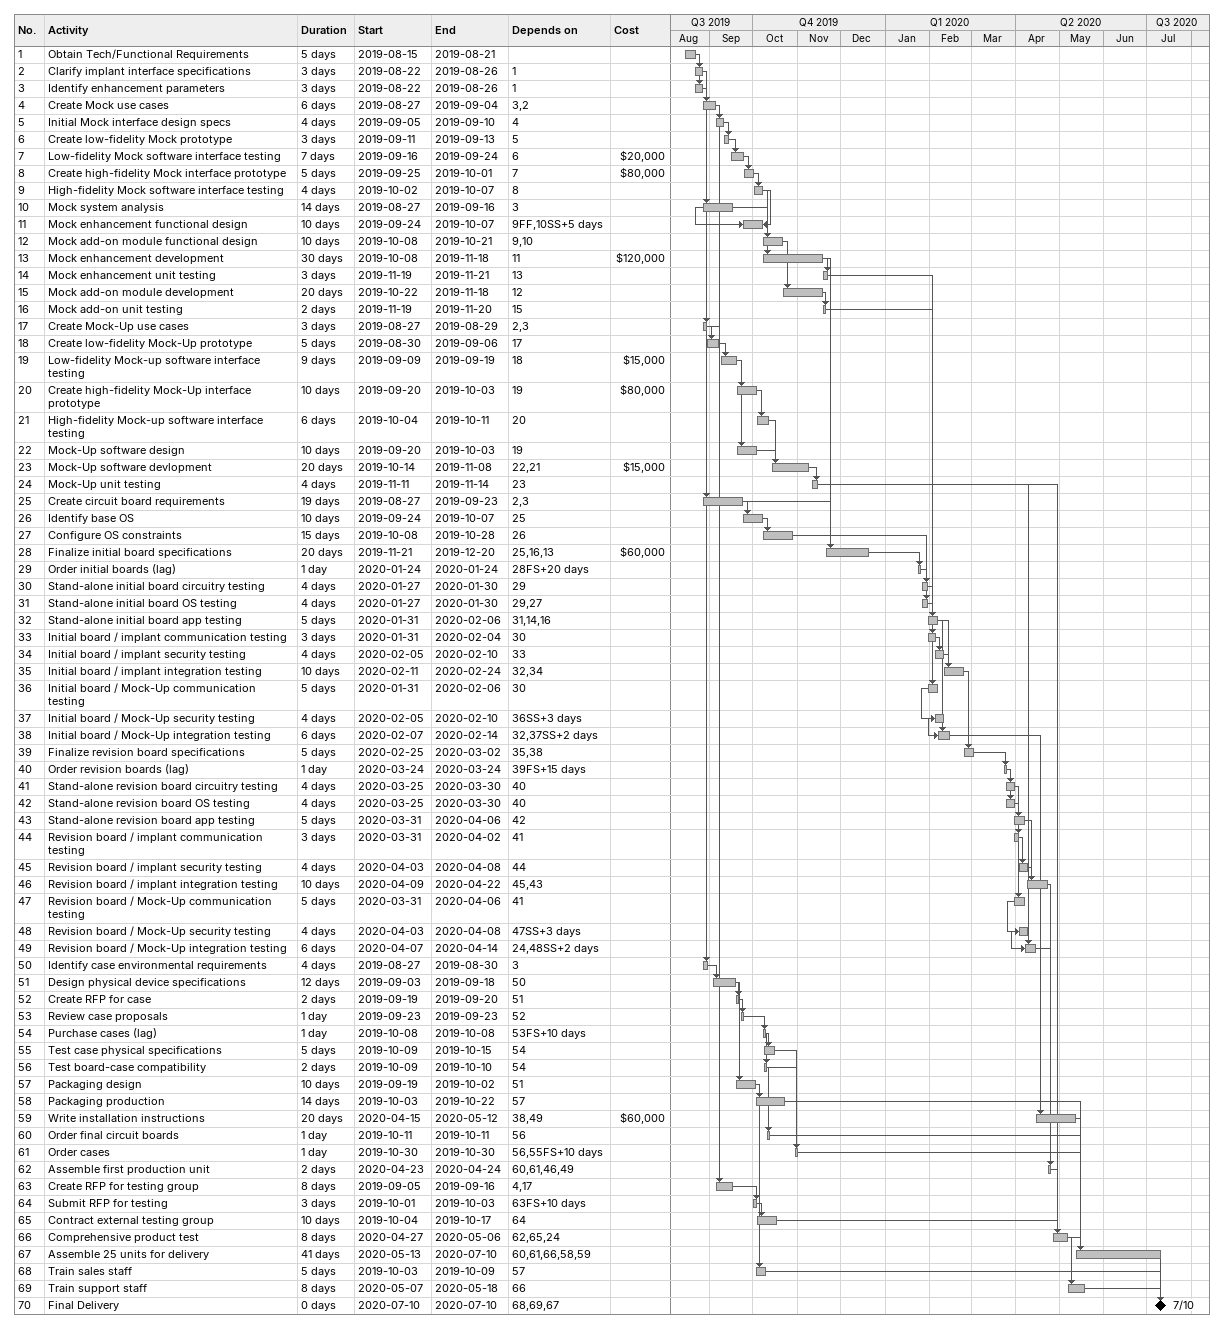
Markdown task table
| ID | Task | Duration | Start | Finish | Predecessors | Cost ($) |
|---|---|---|---|---|---|---|
| 1 | Obtain Tech/Functional Requirements | 5d | 2019-08-15 | 2019-08-21 |  |  |
| 2 | Clarify implant interface specifications | 3d | 2019-08-22 | 2019-08-26 | 1 |  |
| 3 | Identify enhancement parameters | 3d | 2019-08-22 | 2019-08-26 | 1 |  |
| 4 | Create Mock use cases | 6d | 2019-08-27 | 2019-09-04 | 3, 2 |  |
| 5 | Initial Mock interface design specs | 4d | 2019-09-05 | 2019-09-10 | 4 |  |
| 6 | Create low-fidelity Mock prototype | 3d | 2019-09-11 | 2019-09-13 | 5 |  |
| 7 | Low-fidelity Mock software interface testing | 7d | 2019-09-16 | 2019-09-24 | 6 | 20000 |
| 8 | Create high-fidelity Mock interface prototype | 5d | 2019-09-25 | 2019-10-01 | 7 | 80000 |
| 9 | High-fidelity Mock software interface testing | 4d | 2019-10-02 | 2019-10-07 | 8 |  |
| 10 | Mock system analysis | 14d | 2019-08-27 | 2019-09-16 | 3 |  |
| 11 | Mock enhancement functional design | 10d | 2019-09-24 | 2019-10-07 | 9FF, 10SS+5d |  |
| 12 | Mock add-on module functional design | 10d | 2019-10-08 | 2019-10-21 | 9, 10 |  |
| 13 | Mock enhancement development | 30d | 2019-10-08 | 2019-11-18 | 11 | 120000 |
| 14 | Mock enhancement unit testing | 3d | 2019-11-19 | 2019-11-21 | 13 |  |
| 15 | Mock add-on module development | 20d | 2019-10-22 | 2019-11-18 | 12 |  |
| 16 | Mock add-on unit testing | 2d | 2019-11-19 | 2019-11-20 | 15 |  |
| 17 | Create Mock-Up use cases | 3d | 2019-08-27 | 2019-08-29 | 2, 3 |  |
| 18 | Create low-fidelity Mock-Up prototype | 5d | 2019-08-30 | 2019-09-06 | 17 |  |
| 19 | Low-fidelity Mock-up software interface testing | 9d | 2019-09-09 | 2019-09-19 | 18 | 15000 |
| 20 | Create high-fidelity Mock-Up interface prototype | 10d | 2019-09-20 | 2019-10-03 | 19 | 80000 |
| 21 | High-fidelity Mock-up software interface testing | 6d | 2019-10-04 | 2019-10-11 | 20 |  |
| 22 | Mock-Up software design | 10d | 2019-09-20 | 2019-10-03 | 19 |  |
| 23 | Mock-Up software devlopment | 20d | 2019-10-14 | 2019-11-08 | 22, 21 | 15000 |
| 24 | Mock-Up unit testing | 4d | 2019-11-11 | 2019-11-14 | 23 |  |
| 25 | Create circuit board requirements | 19d | 2019-08-27 | 2019-09-23 | 2, 3 |  |
| 26 | Identify base OS | 10d | 2019-09-24 | 2019-10-07 | 25 |  |
| 27 | Configure OS constraints | 15d | 2019-10-08 | 2019-10-28 | 26 |  |
| 28 | Finalize initial board specifications | 20d | 2019-11-21 | 2019-12-20 | 25, 16, 13 | 60000 |
| 29 | Order initial boards (lag) | 1d | 2020-01-24 | 2020-01-24 | 28FS+20d |  |
| 30 | Stand-alone initial board circuitry testing | 4d | 2020-01-27 | 2020-01-30 | 29 |  |
| 31 | Stand-alone initial board OS testing | 4d | 2020-01-27 | 2020-01-30 | 29, 27 |  |
| 32 | Stand-alone initial board app testing | 5d | 2020-01-31 | 2020-02-06 | 31, 14, 16 |  |
| 33 | Initial board / implant communication testing | 3d | 2020-01-31 | 2020-02-04 | 30 |  |
| 34 | Initial board / implant security testing | 4d | 2020-02-05 | 2020-02-10 | 33 |  |
| 35 | Initial board / implant integration testing | 10d | 2020-02-11 | 2020-02-24 | 32, 34 |  |
| 36 | Initial board / Mock-Up communication testing | 5d | 2020-01-31 | 2020-02-06 | 30 |  |
| 37 | Initial board / Mock-Up security testing | 4d | 2020-02-05 | 2020-02-10 | 36SS+3d |  |
| 38 | Initial board / Mock-Up integration testing | 6d | 2020-02-07 | 2020-02-14 | 32, 37SS+2d |  |
| 39 | Finalize revision board specifications | 5d | 2020-02-25 | 2020-03-02 | 35, 38 |  |
| 40 | Order revision boards (lag) | 1d | 2020-03-24 | 2020-03-24 | 39FS+15d |  |
| 41 | Stand-alone revision board circuitry testing | 4d | 2020-03-25 | 2020-03-30 | 40 |  |
| 42 | Stand-alone revision board OS testing | 4d | 2020-03-25 | 2020-03-30 | 40 |  |
| 43 | Stand-alone revision board app testing | 5d | 2020-03-31 | 2020-04-06 | 42 |  |
| 44 | Revision board / implant communication testing | 3d | 2020-03-31 | 2020-04-02 | 41 |  |
| 45 | Revision board / implant security testing | 4d | 2020-04-03 | 2020-04-08 | 44 |  |
| 46 | Revision board / implant integration testing | 10d | 2020-04-09 | 2020-04-22 | 45, 43 |  |
| 47 | Revision board / Mock-Up communication testing | 5d | 2020-03-31 | 2020-04-06 | 41 |  |
| 48 | Revision board / Mock-Up security testing | 4d | 2020-04-03 | 2020-04-08 | 47SS+3d |  |
| 49 | Revision board / Mock-Up integration testing | 6d | 2020-04-07 | 2020-04-14 | 24, 48SS+2d |  |
| 50 | Identify case environmental requirements | 4d | 2019-08-27 | 2019-08-30 | 3 |  |
| 51 | Design physical device specifications | 12d | 2019-09-03 | 2019-09-18 | 50 |  |
| 52 | Create RFP for case | 2d | 2019-09-19 | 2019-09-20 | 51 |  |
| 53 | Review case proposals | 1d | 2019-09-23 | 2019-09-23 | 52 |  |
| 54 | Purchase cases (lag) | 1d | 2019-10-08 | 2019-10-08 | 53FS+10d |  |
| 55 | Test case physical specifications | 5d | 2019-10-09 | 2019-10-15 | 54 |  |
| 56 | Test board-case compatibility | 2d | 2019-10-09 | 2019-10-10 | 54 |  |
| 57 | Packaging design | 10d | 2019-09-19 | 2019-10-02 | 51 |  |
| 58 | Packaging production | 14d | 2019-10-03 | 2019-10-22 | 57 |  |
| 59 | Write installation instructions | 20d | 2020-04-15 | 2020-05-12 | 38, 49 | 60000 |
| 60 | Order final circuit boards | 1d | 2019-10-11 | 2019-10-11 | 56 |  |
| 61 | Order cases | 1d | 2019-10-30 | 2019-10-30 | 56, 55FS+10d |  |
| 62 | Assemble first production unit | 2d | 2020-04-23 | 2020-04-24 | 60, 61, 46, 49 |  |
| 63 | Create RFP for testing group | 8d | 2019-09-05 | 2019-09-16 | 4, 17 |  |
| 64 | Submit RFP for testing | 3d | 2019-10-01 | 2019-10-03 | 63FS+10d |  |
| 65 | Contract external testing group | 10d | 2019-10-04 | 2019-10-17 | 64 |  |
| 66 | Comprehensive product test | 8d | 2020-04-27 | 2020-05-06 | 62, 65, 24 |  |
| 67 | Assemble 25 units for delivery | 41d | 2020-05-13 | 2020-07-10 | 60, 61, 66, 58, 59 |  |
| 68 | Train sales staff | 5d | 2019-10-03 | 2019-10-09 | 57 |  |
| 69 | Train support staff | 8d | 2020-05-07 | 2020-05-18 | 66 |  |
| 70 | Final Delivery | 0d | 2020-07-10 | 2020-07-10 | 68, 69, 67 |  |
